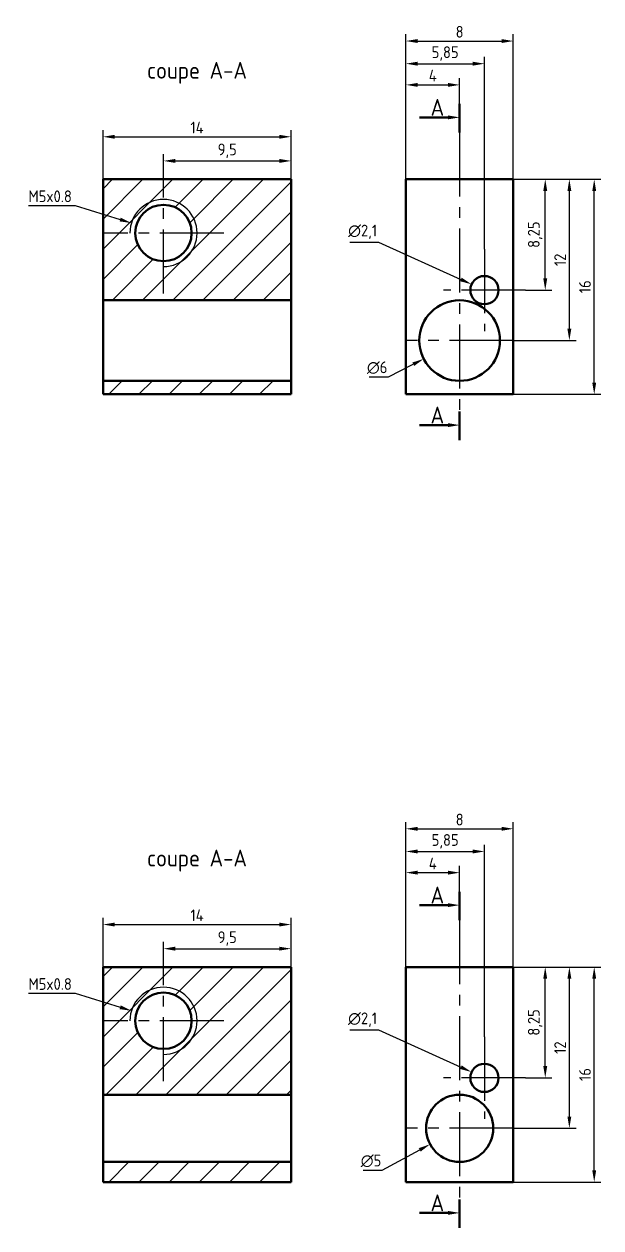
# Model space of a CAD drawing. Header units: millimetres. Extents: x 6016 to 10749, y -16 to 7395.
# Drawn here: x 6340.9 to 6383.8, y 7080.1 to 7169.7 of the extents above; entities that cross this region are included whole.
import ezdxf

# ---------------------------------------------------------------- set-up
doc = ezdxf.new("R2010")
doc.units = ezdxf.units.MM
doc.linetypes.add('AXES2', pattern=[28.575, 19.05, -3.175, 3.175, -3.175])
for name, color, linetype, lineweight in [('Axe', 242, 'AXES2', 25), ('Cotation', 94, 'Continuous', 25), ('Fin_0.25', 44, 'Continuous', 25), ('Fort_0.5', 30, 'Continuous', 50), ('Hachure', 191, 'Continuous', 25)]:
    doc.layers.add(name, color=color, linetype=linetype, lineweight=lineweight)
doc.styles.add('stylcotetecti', font='isocp.shx')
doc.dimstyles.new('mon ISO-25 tecti', dxfattribs={"dimscale": 0, "dimtxt": 3.5, "dimasz": 3.5, "dimexe": 2, "dimexo": 0, "dimgap": 1, "dimtad": 1, "dimtoh": 1, "dimtxsty": 'stylcotetecti', "dimcen": 0, "dimadec": 0, "dimazin": 2, "dimtfac": 1, "dimtofl": 0, "dimtmove": 0, "dimatfit": 3, "dimfxl": 0, "dimarcsym": 0})

# ---------------------------------------------------------------- blocks, each defined once
blk = doc.blocks.new('*D47')
at = {"layer": 'Cotation', "color": 0, "lineweight": -2}
for p, q in [((6369.297, 7099.56), (6369.297, 7107.081)), ((6373.297, 7103.045), (6373.297, 7107.081)), ((6370.172, 7106.581), (6372.422, 7106.581))]:
    blk.add_line(p, q, dxfattribs=at)
at = {"layer": 'Cotation', "color": 0}
for points in [[(6370.172, 7106.726), (6370.172, 7106.435), (6369.297, 7106.581)], [(6372.422, 7106.726), (6372.422, 7106.435), (6373.297, 7106.581)]]:
    blk.add_solid(points, dxfattribs=at)
at = {"layer": 'Defpoints', "color": 0}
for p in [(6373.297, 7106.581), (6373.297, 7103.045), (6369.297, 7099.56)]:
    blk.add_point(p, dxfattribs=at)
at = {"layer": 'Cotation', "color": 0, "insert": (6371.297, 7107.268), "char_height": 0.875, "attachment_point": 5, "style": 'stylcotetecti'}
blk.add_mtext('4', dxfattribs=at)
blk = doc.blocks.new('*D48')
at = {"layer": 'Cotation', "color": 0, "lineweight": -2}
for p, q in [((6369.297, 7099.56), (6369.297, 7108.658)), ((6375.147, 7094.36), (6375.147, 7108.658)), ((6370.172, 7108.158), (6374.272, 7108.158))]:
    blk.add_line(p, q, dxfattribs=at)
at = {"layer": 'Cotation', "color": 0}
for points in [[(6370.172, 7108.304), (6370.172, 7108.012), (6369.297, 7108.158)], [(6374.272, 7108.304), (6374.272, 7108.012), (6375.147, 7108.158)]]:
    blk.add_solid(points, dxfattribs=at)
at = {"layer": 'Defpoints', "color": 0}
for p in [(6375.147, 7108.158), (6369.297, 7099.56), (6375.147, 7094.36)]:
    blk.add_point(p, dxfattribs=at)
at = {"layer": 'Cotation', "color": 0, "insert": (6372.222, 7108.911), "char_height": 0.875, "attachment_point": 5, "style": 'stylcotetecti'}
blk.add_mtext('5,85', dxfattribs=at)
blk = doc.blocks.new('*D49')
at = {"layer": 'Cotation', "color": 0, "lineweight": -2}
for p, q in [((6369.297, 7099.56), (6369.297, 7110.344)), ((6370.172, 7109.844), (6376.422, 7109.844)), ((6377.297, 7099.56), (6377.297, 7110.344))]:
    blk.add_line(p, q, dxfattribs=at)
at = {"layer": 'Cotation', "color": 0}
for points in [[(6370.172, 7109.99), (6370.172, 7109.698), (6369.297, 7109.844)], [(6376.422, 7109.99), (6376.422, 7109.698), (6377.297, 7109.844)]]:
    blk.add_solid(points, dxfattribs=at)
at = {"layer": 'Defpoints', "color": 0}
for p in [(6377.297, 7109.844), (6369.297, 7099.56), (6377.297, 7099.56)]:
    blk.add_point(p, dxfattribs=at)
at = {"layer": 'Cotation', "color": 0, "insert": (6373.297, 7110.531), "char_height": 0.875, "attachment_point": 5, "style": 'stylcotetecti'}
blk.add_mtext('8', dxfattribs=at)
blk = doc.blocks.new('*D50')
at = {"layer": 'Cotation', "color": 0, "lineweight": -2}
for p, q in [((6377.297, 7099.56), (6380.174, 7099.56)), ((6379.674, 7092.185), (6379.674, 7098.685)), ((6378.197, 7091.31), (6380.174, 7091.31))]:
    blk.add_line(p, q, dxfattribs=at)
at = {"layer": 'Cotation', "color": 0}
for points in [[(6379.528, 7098.685), (6379.82, 7098.685), (6379.674, 7099.56)], [(6379.528, 7092.185), (6379.82, 7092.185), (6379.674, 7091.31)]]:
    blk.add_solid(points, dxfattribs=at)
at = {"layer": 'Defpoints', "color": 0}
for p in [(6377.297, 7099.56), (6379.674, 7099.56), (6378.197, 7091.31)]:
    blk.add_point(p, dxfattribs=at)
at = {"layer": 'Cotation', "color": 0, "insert": (6378.921, 7095.435), "char_height": 0.875, "attachment_point": 5, "rotation": 90, "style": 'stylcotetecti'}
blk.add_mtext('8,25', dxfattribs=at)
blk = doc.blocks.new('*D51')
at = {"layer": 'Cotation', "color": 0, "lineweight": -2}
for p, q in [((6377.297, 7099.56), (6381.97, 7099.56)), ((6381.47, 7088.435), (6381.47, 7098.685)), ((6377.297, 7087.56), (6381.97, 7087.56))]:
    blk.add_line(p, q, dxfattribs=at)
at = {"layer": 'Cotation', "color": 0}
for points in [[(6381.325, 7098.685), (6381.616, 7098.685), (6381.47, 7099.56)], [(6381.325, 7088.435), (6381.616, 7088.435), (6381.47, 7087.56)]]:
    blk.add_solid(points, dxfattribs=at)
at = {"layer": 'Defpoints', "color": 0}
for p in [(6377.297, 7099.56), (6381.47, 7099.56), (6377.297, 7087.56)]:
    blk.add_point(p, dxfattribs=at)
at = {"layer": 'Cotation', "color": 0, "insert": (6380.783, 7093.56), "char_height": 0.875, "attachment_point": 5, "rotation": 90, "style": 'stylcotetecti'}
blk.add_mtext('12', dxfattribs=at)
blk = doc.blocks.new('*D52')
at = {"layer": 'Cotation', "color": 0, "lineweight": -2}
for p, q in [((6377.297, 7099.56), (6383.821, 7099.56)), ((6383.321, 7084.435), (6383.321, 7098.685)), ((6377.297, 7083.56), (6383.821, 7083.56))]:
    blk.add_line(p, q, dxfattribs=at)
at = {"layer": 'Cotation', "color": 0}
for points in [[(6383.175, 7098.685), (6383.467, 7098.685), (6383.321, 7099.56)], [(6383.175, 7084.435), (6383.467, 7084.435), (6383.321, 7083.56)]]:
    blk.add_solid(points, dxfattribs=at)
at = {"layer": 'Defpoints', "color": 0}
for p in [(6377.297, 7099.56), (6383.321, 7099.56), (6377.297, 7083.56)]:
    blk.add_point(p, dxfattribs=at)
at = {"layer": 'Cotation', "color": 0, "insert": (6382.633, 7091.56), "char_height": 0.875, "attachment_point": 5, "rotation": 90, "style": 'stylcotetecti'}
blk.add_mtext('16', dxfattribs=at)
blk = doc.blocks.new('*D53')
at = {"layer": 'Cotation', "color": 0, "lineweight": -2}
for p, q in [((6351.245, 7099.56), (6351.245, 7101.424)), ((6352.12, 7100.924), (6359.87, 7100.924)), ((6360.745, 7099.56), (6360.745, 7101.424))]:
    blk.add_line(p, q, dxfattribs=at)
at = {"layer": 'Cotation', "color": 0}
for points in [[(6352.12, 7101.07), (6352.12, 7100.778), (6351.245, 7100.924)], [(6359.87, 7101.07), (6359.87, 7100.778), (6360.745, 7100.924)]]:
    blk.add_solid(points, dxfattribs=at)
at = {"layer": 'Defpoints', "color": 0}
for p in [(6360.745, 7100.924), (6351.245, 7099.56), (6360.745, 7099.56)]:
    blk.add_point(p, dxfattribs=at)
at = {"layer": 'Cotation', "color": 0, "insert": (6355.995, 7101.677), "char_height": 0.875, "attachment_point": 5, "style": 'stylcotetecti'}
blk.add_mtext('9,5', dxfattribs=at)
blk = doc.blocks.new('*D54')
at = {"layer": 'Cotation', "color": 0, "lineweight": -2}
for p, q in [((6346.745, 7099.56), (6346.745, 7103.219)), ((6347.62, 7102.719), (6359.87, 7102.719)), ((6360.745, 7099.56), (6360.745, 7103.219))]:
    blk.add_line(p, q, dxfattribs=at)
at = {"layer": 'Cotation', "color": 0}
for points in [[(6347.62, 7102.865), (6347.62, 7102.573), (6346.745, 7102.719)], [(6359.87, 7102.865), (6359.87, 7102.573), (6360.745, 7102.719)]]:
    blk.add_solid(points, dxfattribs=at)
at = {"layer": 'Defpoints', "color": 0}
for p in [(6360.745, 7102.719), (6346.745, 7099.56), (6360.745, 7099.56)]:
    blk.add_point(p, dxfattribs=at)
at = {"layer": 'Cotation', "color": 0, "insert": (6353.745, 7103.406), "char_height": 0.875, "attachment_point": 5, "style": 'stylcotetecti'}
blk.add_mtext('14', dxfattribs=at)
blk = doc.blocks.new('*D55')
at = {"layer": 'Cotation', "color": 0, "lineweight": -2}
for p, q in [((6365.133, 7094.887), (6367.264, 7094.887)), ((6367.264, 7094.887), (6373.394, 7092.106))]:
    blk.add_line(p, q, dxfattribs=at)
at = {"layer": 'Cotation', "color": 0}
blk.add_solid([(6373.454, 7092.238), (6373.333, 7091.973), (6374.191, 7091.744)], dxfattribs=at)
at = {"layer": 'Defpoints', "color": 0}
for p in [(6374.191, 7091.744), (6376.103, 7090.876)]:
    blk.add_point(p, dxfattribs=at)
at = {"layer": 'Cotation', "color": 0, "insert": (6366.074, 7095.64), "char_height": 0.875, "attachment_point": 5, "style": 'stylcotetecti'}
blk.add_mtext('∅2,1', dxfattribs=at)
blk = doc.blocks.new('*D56')
at = {"layer": 'Cotation', "color": 0, "lineweight": -2}
for p, q in [((6367.536, 7084.444), (6370.328, 7085.954)), ((6366.113, 7084.444), (6367.536, 7084.444))]:
    blk.add_line(p, q, dxfattribs=at)
at = {"layer": 'Cotation', "color": 0}
blk.add_solid([(6370.259, 7086.082), (6370.398, 7085.826), (6371.098, 7086.371)], dxfattribs=at)
at = {"layer": 'Defpoints', "color": 0}
for p in [(6375.496, 7088.75), (6371.098, 7086.371)]:
    blk.add_point(p, dxfattribs=at)
at = {"layer": 'Cotation', "color": 0, "insert": (6366.7, 7085.131), "char_height": 0.875, "attachment_point": 5, "style": 'stylcotetecti'}
blk.add_mtext('∅5', dxfattribs=at)
blk = doc.blocks.new('*D57')
at = {"layer": 'Cotation', "color": 0, "lineweight": -2}
for p, q in [((6341.189, 7097.606), (6344.676, 7097.606)), ((6344.676, 7097.606), (6348.022, 7096.564))]:
    blk.add_line(p, q, dxfattribs=at)
at = {"layer": 'Cotation', "color": 0}
blk.add_solid([(6348.066, 7096.703), (6347.979, 7096.425), (6348.858, 7096.304)], dxfattribs=at)
at = {"layer": 'Defpoints', "color": 0}
for p in [(6348.858, 7096.304), (6353.632, 7094.817)]:
    blk.add_point(p, dxfattribs=at)
at = {"layer": 'Cotation', "color": 0, "insert": (6342.807, 7098.294), "char_height": 0.875, "attachment_point": 5, "style": 'stylcotetecti'}
blk.add_mtext('M5x0.8', dxfattribs=at)
blk = doc.blocks.new('*D98')
at = {"layer": 'Cotation', "color": 0, "lineweight": -2}
for p, q in [((6369.297, 7158.175), (6369.297, 7165.696)), ((6370.172, 7165.196), (6372.422, 7165.196)), ((6373.297, 7161.66), (6373.297, 7165.696))]:
    blk.add_line(p, q, dxfattribs=at)
at = {"layer": 'Cotation', "color": 0}
for points in [[(6370.172, 7165.341), (6370.172, 7165.05), (6369.297, 7165.196)], [(6372.422, 7165.341), (6372.422, 7165.05), (6373.297, 7165.196)]]:
    blk.add_solid(points, dxfattribs=at)
at = {"layer": 'Defpoints', "color": 0}
for p in [(6373.297, 7165.196), (6373.297, 7161.66), (6369.297, 7158.175)]:
    blk.add_point(p, dxfattribs=at)
at = {"layer": 'Cotation', "color": 0, "insert": (6371.297, 7165.883), "char_height": 0.875, "attachment_point": 5, "style": 'stylcotetecti'}
blk.add_mtext('4', dxfattribs=at)
blk = doc.blocks.new('*D99')
at = {"layer": 'Cotation', "color": 0, "lineweight": -2}
for p, q in [((6369.297, 7158.175), (6369.297, 7167.273)), ((6375.147, 7152.975), (6375.147, 7167.273)), ((6370.172, 7166.773), (6374.272, 7166.773))]:
    blk.add_line(p, q, dxfattribs=at)
at = {"layer": 'Cotation', "color": 0}
for points in [[(6370.172, 7166.919), (6370.172, 7166.627), (6369.297, 7166.773)], [(6374.272, 7166.919), (6374.272, 7166.627), (6375.147, 7166.773)]]:
    blk.add_solid(points, dxfattribs=at)
at = {"layer": 'Defpoints', "color": 0}
for p in [(6375.147, 7166.773), (6369.297, 7158.175), (6375.147, 7152.975)]:
    blk.add_point(p, dxfattribs=at)
at = {"layer": 'Cotation', "color": 0, "insert": (6372.222, 7167.526), "char_height": 0.875, "attachment_point": 5, "style": 'stylcotetecti'}
blk.add_mtext('5,85', dxfattribs=at)
blk = doc.blocks.new('*D100')
at = {"layer": 'Cotation', "color": 0, "lineweight": -2}
for p, q in [((6369.297, 7158.175), (6369.297, 7168.959)), ((6377.297, 7158.175), (6377.297, 7168.959)), ((6370.172, 7168.459), (6376.422, 7168.459))]:
    blk.add_line(p, q, dxfattribs=at)
at = {"layer": 'Cotation', "color": 0}
for points in [[(6370.172, 7168.605), (6370.172, 7168.313), (6369.297, 7168.459)], [(6376.422, 7168.605), (6376.422, 7168.313), (6377.297, 7168.459)]]:
    blk.add_solid(points, dxfattribs=at)
at = {"layer": 'Defpoints', "color": 0}
for p in [(6377.297, 7168.459), (6369.297, 7158.175), (6377.297, 7158.175)]:
    blk.add_point(p, dxfattribs=at)
at = {"layer": 'Cotation', "color": 0, "insert": (6373.297, 7169.146), "char_height": 0.875, "attachment_point": 5, "style": 'stylcotetecti'}
blk.add_mtext('8', dxfattribs=at)
blk = doc.blocks.new('*D101')
at = {"layer": 'Cotation', "color": 0, "lineweight": -2}
for p, q in [((6377.297, 7158.175), (6380.174, 7158.175)), ((6379.674, 7150.8), (6379.674, 7157.3)), ((6378.197, 7149.925), (6380.174, 7149.925))]:
    blk.add_line(p, q, dxfattribs=at)
at = {"layer": 'Cotation', "color": 0}
for points in [[(6379.528, 7157.3), (6379.82, 7157.3), (6379.674, 7158.175)], [(6379.528, 7150.8), (6379.82, 7150.8), (6379.674, 7149.925)]]:
    blk.add_solid(points, dxfattribs=at)
at = {"layer": 'Defpoints', "color": 0}
for p in [(6377.297, 7158.175), (6379.674, 7158.175), (6378.197, 7149.925)]:
    blk.add_point(p, dxfattribs=at)
at = {"layer": 'Cotation', "color": 0, "insert": (6378.921, 7154.05), "char_height": 0.875, "attachment_point": 5, "rotation": 90, "style": 'stylcotetecti'}
blk.add_mtext('8,25', dxfattribs=at)
blk = doc.blocks.new('*D102')
at = {"layer": 'Cotation', "color": 0, "lineweight": -2}
for p, q in [((6377.297, 7158.175), (6381.97, 7158.175)), ((6381.47, 7147.05), (6381.47, 7157.3)), ((6377.297, 7146.175), (6381.97, 7146.175))]:
    blk.add_line(p, q, dxfattribs=at)
at = {"layer": 'Cotation', "color": 0}
for points in [[(6381.325, 7157.3), (6381.616, 7157.3), (6381.47, 7158.175)], [(6381.325, 7147.05), (6381.616, 7147.05), (6381.47, 7146.175)]]:
    blk.add_solid(points, dxfattribs=at)
at = {"layer": 'Defpoints', "color": 0}
for p in [(6377.297, 7158.175), (6381.47, 7158.175), (6377.297, 7146.175)]:
    blk.add_point(p, dxfattribs=at)
at = {"layer": 'Cotation', "color": 0, "insert": (6380.783, 7152.175), "char_height": 0.875, "attachment_point": 5, "rotation": 90, "style": 'stylcotetecti'}
blk.add_mtext('12', dxfattribs=at)
blk = doc.blocks.new('*D103')
at = {"layer": 'Cotation', "color": 0, "lineweight": -2}
for p, q in [((6377.297, 7158.175), (6383.821, 7158.175)), ((6383.321, 7143.05), (6383.321, 7157.3)), ((6377.297, 7142.175), (6383.821, 7142.175))]:
    blk.add_line(p, q, dxfattribs=at)
at = {"layer": 'Cotation', "color": 0}
for points in [[(6383.175, 7157.3), (6383.467, 7157.3), (6383.321, 7158.175)], [(6383.175, 7143.05), (6383.467, 7143.05), (6383.321, 7142.175)]]:
    blk.add_solid(points, dxfattribs=at)
at = {"layer": 'Defpoints', "color": 0}
for p in [(6377.297, 7158.175), (6383.321, 7158.175), (6377.297, 7142.175)]:
    blk.add_point(p, dxfattribs=at)
at = {"layer": 'Cotation', "color": 0, "insert": (6382.633, 7150.175), "char_height": 0.875, "attachment_point": 5, "rotation": 90, "style": 'stylcotetecti'}
blk.add_mtext('16', dxfattribs=at)
blk = doc.blocks.new('*D104')
at = {"layer": 'Cotation', "color": 0, "lineweight": -2}
for p, q in [((6351.245, 7158.175), (6351.245, 7160.039)), ((6360.745, 7158.175), (6360.745, 7160.039)), ((6352.12, 7159.539), (6359.87, 7159.539))]:
    blk.add_line(p, q, dxfattribs=at)
at = {"layer": 'Cotation', "color": 0}
for points in [[(6352.12, 7159.685), (6352.12, 7159.393), (6351.245, 7159.539)], [(6359.87, 7159.685), (6359.87, 7159.393), (6360.745, 7159.539)]]:
    blk.add_solid(points, dxfattribs=at)
at = {"layer": 'Defpoints', "color": 0}
for p in [(6360.745, 7159.539), (6351.245, 7158.175), (6360.745, 7158.175)]:
    blk.add_point(p, dxfattribs=at)
at = {"layer": 'Cotation', "color": 0, "insert": (6355.995, 7160.292), "char_height": 0.875, "attachment_point": 5, "style": 'stylcotetecti'}
blk.add_mtext('9,5', dxfattribs=at)
blk = doc.blocks.new('*D105')
at = {"layer": 'Cotation', "color": 0, "lineweight": -2}
for p, q in [((6346.745, 7158.175), (6346.745, 7161.834)), ((6360.745, 7158.175), (6360.745, 7161.834)), ((6347.62, 7161.334), (6359.87, 7161.334))]:
    blk.add_line(p, q, dxfattribs=at)
at = {"layer": 'Cotation', "color": 0}
for points in [[(6347.62, 7161.48), (6347.62, 7161.188), (6346.745, 7161.334)], [(6359.87, 7161.48), (6359.87, 7161.188), (6360.745, 7161.334)]]:
    blk.add_solid(points, dxfattribs=at)
at = {"layer": 'Defpoints', "color": 0}
for p in [(6360.745, 7161.334), (6346.745, 7158.175), (6360.745, 7158.175)]:
    blk.add_point(p, dxfattribs=at)
at = {"layer": 'Cotation', "color": 0, "insert": (6353.745, 7162.021), "char_height": 0.875, "attachment_point": 5, "style": 'stylcotetecti'}
blk.add_mtext('14', dxfattribs=at)
blk = doc.blocks.new('*D106')
at = {"layer": 'Cotation', "color": 0, "lineweight": -2}
for p, q in [((6365.133, 7153.502), (6367.264, 7153.502)), ((6367.264, 7153.502), (6373.394, 7150.721))]:
    blk.add_line(p, q, dxfattribs=at)
at = {"layer": 'Cotation', "color": 0}
blk.add_solid([(6373.454, 7150.853), (6373.333, 7150.588), (6374.191, 7150.359)], dxfattribs=at)
at = {"layer": 'Defpoints', "color": 0}
for p in [(6374.191, 7150.359), (6376.103, 7149.491)]:
    blk.add_point(p, dxfattribs=at)
at = {"layer": 'Cotation', "color": 0, "insert": (6366.074, 7154.255), "char_height": 0.875, "attachment_point": 5, "style": 'stylcotetecti'}
blk.add_mtext('∅2,1', dxfattribs=at)
blk = doc.blocks.new('*D107')
at = {"layer": 'Cotation', "color": 0, "lineweight": -2}
for p, q in [((6341.189, 7156.221), (6344.676, 7156.221)), ((6344.676, 7156.221), (6348.022, 7155.179))]:
    blk.add_line(p, q, dxfattribs=at)
at = {"layer": 'Cotation', "color": 0}
blk.add_solid([(6348.066, 7155.318), (6347.979, 7155.04), (6348.858, 7154.919)], dxfattribs=at)
at = {"layer": 'Defpoints', "color": 0}
for p in [(6348.858, 7154.919), (6353.632, 7153.432)]:
    blk.add_point(p, dxfattribs=at)
at = {"layer": 'Cotation', "color": 0, "insert": (6342.807, 7156.909), "char_height": 0.875, "attachment_point": 5, "style": 'stylcotetecti'}
blk.add_mtext('M5x0.8', dxfattribs=at)
blk = doc.blocks.new('*D108')
at = {"layer": 'Cotation', "color": 0, "lineweight": -2}
for p, q in [((6367.998, 7143.464), (6369.847, 7144.41)), ((6366.567, 7143.464), (6367.998, 7143.464))]:
    blk.add_line(p, q, dxfattribs=at)
at = {"layer": 'Cotation', "color": 0}
blk.add_solid([(6369.781, 7144.54), (6369.913, 7144.281), (6370.626, 7144.809)], dxfattribs=at)
at = {"layer": 'Defpoints', "color": 0}
for p in [(6375.967, 7147.542), (6370.626, 7144.809)]:
    blk.add_point(p, dxfattribs=at)
at = {"layer": 'Cotation', "color": 0, "insert": (6367.157, 7144.152), "char_height": 0.875, "attachment_point": 5, "style": 'stylcotetecti'}
blk.add_mtext('∅6', dxfattribs=at)

msp = doc.modelspace()

# ---------------------------------------------------------------- hatches: boundary and pattern name
at = {"layer": 'Hachure'}
h = msp.add_hatch(dxfattribs=at)
h.set_pattern_fill('ANSI31', color=256, scale=0.5, style=0)
h.set_pattern_definition([(45, (0, 58.615), (-1.12253202, 1.12253202), [])])
h.paths.add_polyline_path([(6360.745, 7149.175), (6360.745, 7158.175), (6351.245, 7158.175), (6351.245, 7156.675, -1), (6351.245, 7151.675), (6351.245, 7152.075, -0.414214), (6349.145, 7154.175), (6346.745, 7154.175), (6346.745, 7149.175)])
h.paths.add_polyline_path([(6351.245, 7156.675), (6351.245, 7158.175), (6346.745, 7158.175), (6346.745, 7154.175), (6348.745, 7154.175, -0.414214)], flags=17)
h.paths.add_polyline_path([(6351.245, 7156.275), (6351.245, 7156.675, 0.414214), (6348.745, 7154.175), (6349.145, 7154.175, -0.414214)], flags=16)
h.paths.add_polyline_path([(6353.345, 7154.175), (6353.745, 7154.175, 0.414214), (6351.245, 7156.675), (6351.245, 7156.275, -0.414214)], flags=17)
h.paths.add_polyline_path([(6351.245, 7152.075), (6351.245, 7151.675, 0.414214), (6353.745, 7154.175), (6353.345, 7154.175, -0.414214)], flags=17)
h.paths.add_polyline_path([(6346.745, 7143.175), (6346.745, 7142.175), (6360.745, 7142.175), (6360.745, 7143.175)])
h = msp.add_hatch(dxfattribs=at)
h.set_pattern_fill('ANSI31', color=256, scale=0.5, style=0)
h.paths.add_polyline_path([(6360.745, 7099.56), (6351.245, 7099.56), (6351.245, 7098.06, -1), (6351.245, 7093.06), (6351.245, 7093.46, -0.414214), (6349.145, 7095.56), (6346.745, 7095.56), (6346.745, 7090.06), (6360.745, 7090.06)])
h.paths.add_polyline_path([(6351.245, 7098.06), (6351.245, 7099.56), (6346.745, 7099.56), (6346.745, 7095.56), (6348.745, 7095.56, -0.414214)], flags=17)
h.paths.add_polyline_path([(6351.245, 7097.66), (6351.245, 7098.06, 0.414214), (6348.745, 7095.56), (6349.145, 7095.56, -0.414214)], flags=16)
h.paths.add_polyline_path([(6351.245, 7098.06), (6351.245, 7097.66, -0.414214), (6353.345, 7095.56), (6353.745, 7095.56, 0.414214)], flags=17)
h.paths.add_polyline_path([(6353.745, 7095.56), (6353.345, 7095.56, -0.414214), (6351.245, 7093.46), (6351.245, 7093.06, 0.414214)], flags=17)
h.paths.add_polyline_path([(6360.745, 7085.06), (6346.745, 7085.06), (6346.745, 7083.56), (6360.745, 7083.56)])

# ---------------------------------------------------------------- linework, layer by layer
at = {"layer": 'Axe', "ltscale": 0.25}
for p, q in [((6373.297, 7161.66), (6373.297, 7140.882)), ((6351.245, 7149.675), (6351.245, 7158.175)), ((6355.745, 7154.175), (6346.745, 7154.175)), ((6375.147, 7152.975), (6375.147, 7146.875)), ((6378.197, 7149.925), (6372.097, 7149.925)), ((6377.297, 7146.175), (6369.297, 7146.175)), ((6373.297, 7103.045), (6373.297, 7082.267)), ((6351.245, 7091.06), (6351.245, 7099.56)), ((6355.745, 7095.56), (6346.745, 7095.56)), ((6375.147, 7094.36), (6375.147, 7088.26)), ((6378.197, 7091.31), (6372.097, 7091.31)), ((6377.297, 7087.56), (6369.297, 7087.56))]:
    msp.add_line(p, q, dxfattribs=at)
at = {"layer": 'Cotation', "lineweight": 50}
for p, q in [((6373.297, 7163.78), (6373.297, 7163.78)), ((6373.297, 7163.78), (6373.297, 7161.66)), ((6373.297, 7162.72), (6373.297, 7163.278)), ((6372.422, 7162.778), (6370.306, 7162.778)), ((6373.297, 7140.882), (6373.297, 7140.882)), ((6373.297, 7140.882), (6373.297, 7138.761)), ((6373.297, 7139.821), (6373.297, 7140.38)), ((6372.422, 7139.88), (6370.306, 7139.88)), ((6373.297, 7105.165), (6373.297, 7105.165)), ((6373.297, 7105.165), (6373.297, 7103.045)), ((6372.422, 7104.163), (6370.306, 7104.163)), ((6373.297, 7104.105), (6373.297, 7104.663)), ((6373.297, 7082.267), (6373.297, 7082.267)), ((6373.297, 7082.267), (6373.297, 7080.146)), ((6372.422, 7081.265), (6370.306, 7081.265)), ((6373.297, 7081.206), (6373.297, 7081.765))]:
    msp.add_line(p, q, dxfattribs=at)
for points in [[(6372.422, 7162.924), (6372.422, 7162.632), (6373.297, 7162.778)], [(6372.422, 7140.026), (6372.422, 7139.734), (6373.297, 7139.88)], [(6372.422, 7104.309), (6372.422, 7104.017), (6373.297, 7104.163)], [(6372.422, 7081.41), (6372.422, 7081.119), (6373.297, 7081.265)]]:
    msp.add_solid(points, dxfattribs=at)
at = {"layer": 'Fin_0.25'}
for centre in [(6351.245, 7154.175), (6351.245, 7095.56)]:
    msp.add_arc(centre, 2.5, 270, 180, dxfattribs=at)
at = {"layer": 'Fort_0.5'}
for p, q in [((6360.745, 7158.175), (6346.745, 7158.175)), ((6346.745, 7158.175), (6346.745, 7142.175)), ((6360.745, 7142.175), (6360.745, 7158.175)), ((6377.297, 7158.175), (6369.297, 7158.175)), ((6369.297, 7158.175), (6369.297, 7142.175)), ((6377.297, 7142.175), (6377.297, 7158.175)), ((6360.745, 7149.175), (6346.745, 7149.175)), ((6360.745, 7149.175), (6346.745, 7149.175)), ((6360.745, 7143.175), (6346.745, 7143.175)), ((6360.745, 7143.175), (6346.745, 7143.175)), ((6346.745, 7142.175), (6360.745, 7142.175)), ((6369.297, 7142.175), (6377.297, 7142.175)), ((6360.745, 7099.56), (6346.745, 7099.56)), ((6346.745, 7099.56), (6346.745, 7083.56)), ((6360.745, 7083.56), (6360.745, 7099.56)), ((6377.297, 7099.56), (6369.297, 7099.56)), ((6369.297, 7099.56), (6369.297, 7083.56)), ((6377.297, 7083.56), (6377.297, 7099.56)), ((6360.745, 7090.06), (6346.745, 7090.06)), ((6360.745, 7085.06), (6346.745, 7085.06)), ((6346.745, 7083.56), (6360.745, 7083.56)), ((6369.297, 7083.56), (6377.297, 7083.56))]:
    msp.add_line(p, q, dxfattribs=at)
for centre, radius in [((6351.245, 7154.175), 2.1), ((6375.147, 7149.925), 1.05), ((6373.297, 7146.175), 3), ((6351.245, 7095.56), 2.1), ((6375.147, 7091.31), 1.05), ((6373.297, 7087.56), 2.5)]:
    msp.add_circle(centre, radius, dxfattribs=at)

# ---------------------------------------------------------------- texts
at = {"layer": 'Cotation', "lineweight": 50, "char_height": 1.25, "attachment_point": 5, "style": 'stylcotetecti'}
for s, insert in [('coupe A-A', (6353.745, 7166.093)), ('A', (6371.641, 7163.525)), ('A', (6371.641, 7140.627)), ('coupe A-A', (6353.745, 7107.478)), ('A', (6371.641, 7104.91)), ('A', (6371.641, 7082.012))]:
    msp.add_mtext(s, dxfattribs=dict(at, insert=insert))

# ---------------------------------------------------------------- dimensions: what is measured, and where the dimension line sits
at = {"layer": 'Cotation'}
for base, p1, p2, picture, middle in [((6377.297, 7168.459), (6369.297, 7158.175), (6377.297, 7158.175), '*D100', (6373.297, 7169.146)), ((6375.147, 7166.773), (6369.297, 7158.175), (6375.147, 7152.975), '*D99', (6372.222, 7167.526)), ((6373.297, 7165.196), (6369.297, 7158.175), (6373.297, 7161.66), '*D98', (6371.297, 7165.883)), ((6360.745, 7161.334), (6346.745, 7158.175), (6360.745, 7158.175), '*D105', (6353.745, 7162.021)), ((6360.745, 7159.539), (6351.245, 7158.175), (6360.745, 7158.175), '*D104', (6355.995, 7160.292)), ((6377.297, 7109.844), (6369.297, 7099.56), (6377.297, 7099.56), '*D49', (6373.297, 7110.531)), ((6375.147, 7108.158), (6369.297, 7099.56), (6375.147, 7094.36), '*D48', (6372.222, 7108.911)), ((6373.297, 7106.581), (6369.297, 7099.56), (6373.297, 7103.045), '*D47', (6371.297, 7107.268)), ((6360.745, 7102.719), (6346.745, 7099.56), (6360.745, 7099.56), '*D54', (6353.745, 7103.406)), ((6360.745, 7100.924), (6351.245, 7099.56), (6360.745, 7099.56), '*D53', (6355.995, 7101.677))]:
    dim = msp.add_linear_dim(base=base, p1=p1, p2=p2, dimstyle='mon ISO-25 tecti', override={"dimscale": 0.25}, dxfattribs=at)
    dim.commit()
    dim.dimension.update_dxf_attribs({"geometry": picture, "text_midpoint": middle})
for base, p1, p2, picture, middle in [((6379.674, 7158.175), (6378.197, 7149.925), (6377.297, 7158.175), '*D101', (6378.921, 7154.05)), ((6381.47, 7158.175), (6377.297, 7146.175), (6377.297, 7158.175), '*D102', (6380.783, 7152.175)), ((6383.321, 7158.175), (6377.297, 7142.175), (6377.297, 7158.175), '*D103', (6382.633, 7150.175)), ((6379.674, 7099.56), (6378.197, 7091.31), (6377.297, 7099.56), '*D50', (6378.921, 7095.435)), ((6381.47, 7099.56), (6377.297, 7087.56), (6377.297, 7099.56), '*D51', (6380.783, 7093.56)), ((6383.321, 7099.56), (6377.297, 7083.56), (6377.297, 7099.56), '*D52', (6382.633, 7091.56))]:
    dim = msp.add_linear_dim(base=base, p1=p1, p2=p2, angle=90, dimstyle='mon ISO-25 tecti', override={"dimscale": 0.25}, dxfattribs=at)
    dim.commit()
    dim.dimension.update_dxf_attribs({"geometry": picture, "text_midpoint": middle})
for p1, p2, picture, middle in [((6353.632, 7153.432), (6348.858, 7154.919), '*D107', (6342.807, 7156.221)), ((6353.632, 7094.817), (6348.858, 7096.304), '*D57', (6342.807, 7097.606))]:
    dim = msp.add_diameter_dim_2p(p1=p1, p2=p2, text='M5x0.8', dimstyle='mon ISO-25 tecti', override={"dimscale": 0.25}, dxfattribs=at)
    dim.commit()
    dim.dimension.update_dxf_attribs({"geometry": picture, "text_midpoint": middle, "dimtype": 163})
for p1, p2, picture, middle in [((6376.103, 7149.491), (6374.191, 7150.359), '*D106', (6366.074, 7153.502)), ((6375.967, 7147.542), (6370.626, 7144.809), '*D108', (6367.157, 7143.464)), ((6376.103, 7090.876), (6374.191, 7091.744), '*D55', (6366.074, 7094.887)), ((6375.496, 7088.75), (6371.098, 7086.371), '*D56', (6366.7, 7084.444))]:
    dim = msp.add_diameter_dim_2p(p1=p1, p2=p2, dimstyle='mon ISO-25 tecti', override={"dimscale": 0.25}, dxfattribs=at)
    dim.commit()
    dim.dimension.update_dxf_attribs({"geometry": picture, "text_midpoint": middle, "dimtype": 163})

doc.saveas('drawing.dxf')
